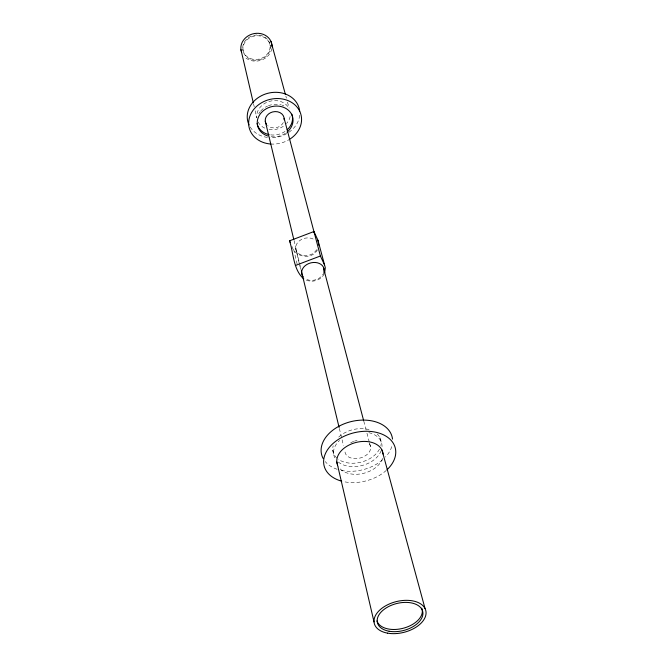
<?xml version="1.0" encoding="UTF-8"?>
<svg xmlns="http://www.w3.org/2000/svg" width="667" height="667" viewBox="0 0 667 667"><rect width="100%" height="100%" fill="white"/><g stroke="black" fill="none" stroke-linecap="round" stroke-linejoin="round"><path stroke-width="0.5" stroke-dasharray="3.33 2.5" d="M317.442 249.842C311.497 260.689 293.864 257.145 291.612 245.164M324.329 273.803C320.952 280.482 311.856 283.091 305.319 279.681M379.982 437.752L380.899 441.112M285.868 96.181L286.401 98.166M287.485 102.143L289.103 108.104M269.26 42.238L269.46 42.996M270.068 45.298L270.277 46.065A13.807 12.148 -14.1 0 1 250.975 59.463A13.807 12.148 -14.1 0 1 248.633 38.503A13.807 12.148 -14.1 0 1 270.277 46.065M363.782 421.144L366.692 432.208M366.958 433.216L369.335 442.271M369.601 443.272L370.66 447.299M294.03 240.479L301.1 269.793M339.353 428.464L343.497 445.639M295.698 248.583L299.5 264.39M299.741 265.383L300.925 270.318M293.672 249.491L297.449 265.316M242.813 49.35L242.996 50.117M253.535 103.794L254.235 106.803M255.169 110.814L256.795 117.834A16.992 14.382 -14.1 0 1 269.21 101.442A16.992 14.382 -14.1 0 1 288.961 108.246M332.775 450.267L333.567 453.66M316.658 249.641A11.172 8.729 -14.1 0 1 301.075 254.911A11.172 8.729 -14.1 0 1 297.715 242.488A11.172 8.729 -14.1 0 1 313.882 239.386M324.012 271.986A11.447 8.796 -14.1 0 1 305.603 278.939M299.691 115.241A26.513 22.436 -14.1 0 1 269.326 137.627M267.425 137.435A26.513 22.436 -14.1 0 1 249.942 126.63M386.318 470.393A36.677 24.796 -14.1 0 1 343.755 481.666M290.37 138.811A26.697 22.511 -14.1 0 1 270.869 144.03M391.754 446.64A36.343 24.779 -14.1 0 1 385.493 457.028M382.591 459.813A36.343 24.779 -14.1 0 1 338.086 469.593M337.11 469.276A36.343 24.779 -14.1 0 1 325.229 461.589M271.811 48.649A15.7 13.815 -14.1 0 1 260.564 60.405A15.7 13.815 -14.1 0 1 244.514 56.837M290.153 116.517A16.992 14.382 -14.1 0 1 286.51 123.545M283.308 126.321A16.992 14.382 -14.1 0 1 268.292 129.306M264.724 128.122A16.992 14.382 -14.1 0 1 257.829 121.444M248.341 37.811A13.799 12.148 -14.1 0 1 270.027 44.922A13.799 12.148 -14.1 0 1 251.459 58.904A13.799 12.148 -14.1 0 1 247.632 38.344M382.524 458.329A23.52 15.891 -14.1 0 1 361.822 473.712A23.52 15.891 -14.1 0 1 338.444 466.725M285.501 133.292A18.067 15.233 -14.1 0 1 270.435 136.627M377.289 434.059A24.596 16.767 -14.1 0 1 380.79 445.573M379.456 449.166A24.596 16.767 -14.1 0 1 338.344 459.28M336.835 458.062A24.596 16.767 -14.1 0 1 333.175 445.764M338.736 437.06A24.596 16.767 -14.1 0 1 370.694 430.115M283.325 122.553A9.563 8.071 -14.1 0 1 267.525 125.563M369.176 443.713A13.082 8.896 -14.1 0 1 360.205 458.012A13.082 8.896 -14.1 0 1 345.014 450.117M350.717 442.83A13.082 8.896 -14.1 0 1 353.76 441.396M354.569 441.12A13.082 8.896 -14.1 0 1 357.087 440.512M285.026 131.466A18.026 15.216 -14.1 0 1 269.993 134.792M258.771 113.774A18.026 15.216 -14.1 0 1 260.255 111.606M260.822 110.922A18.026 15.216 -14.1 0 1 267.525 106.086M268.392 105.728A18.026 15.216 -14.1 0 1 281.307 104.936M282.174 105.194A18.026 15.216 -14.1 0 1 283.834 105.836M368.843 432.683A24.662 16.767 -14.1 0 1 381.883 448.032M381.165 450.742A24.662 16.767 -14.1 0 1 362.298 465.458A24.662 16.767 -14.1 0 1 338.352 462.081M334.817 457.854A24.662 16.767 -14.1 0 1 339.545 440.453"/><path stroke-width="1" d="M318.793 245.223L317.951 240.253L313.957 231.524L289.545 240.829C293.663 253.36 293.096 269.626 303.802 278.948M324.646 272.811L325.313 267.759L317.951 240.253M295.381 265.491L320.402 256.003L313.957 231.524M289.545 240.829L290.37 242.563M320.402 256.003L324.445 264.799M271.019 41.537L285.326 94.189M381.991 450.05L425.021 608.471M284.15 118.351L314.307 233.025M323.57 268.234L363.515 420.135M265.274 121.227L293.788 239.47M301.342 270.802L339.111 427.455M240.937 49.625L253.302 102.785M336.835 462.014L374.02 621.902M303.101 276.822A11.447 8.796 -14.1 0 1 311.039 262.823A11.447 8.796 -14.1 0 1 324.012 271.986M323.103 458.429A36.343 24.779 -14.1 0 1 349.525 422.011A36.343 24.779 -14.1 0 1 392.513 439.094M341.712 481.174A36.677 24.796 -14.1 0 1 329.59 447.032A36.677 24.796 -14.1 0 1 381.416 433.909A36.677 24.796 -14.1 0 1 387.085 469.685M249.024 124.896A26.513 22.436 -14.1 0 1 267.567 93.363A26.513 22.436 -14.1 0 1 299.7 111.297M270.869 144.03A26.697 22.511 -14.1 0 1 251 113.623A26.697 22.511 -14.1 0 1 291.971 102.643A26.697 22.511 -14.1 0 1 290.37 138.811M337.585 465.049A23.52 15.891 -14.1 0 1 356.378 442.363A23.52 15.891 -14.1 0 1 383.041 454.069M241.579 52.259A15.7 13.815 -14.1 0 1 254.277 33.558A15.7 13.815 -14.1 0 1 272.011 46.832M267.809 136.001A18.067 15.233 -14.1 0 1 260.013 114.299A18.067 15.233 -14.1 0 1 286.785 108.988A18.067 15.233 -14.1 0 1 286.96 132.199M266.567 124.487A9.563 8.071 -14.1 0 1 272.57 111.964A9.563 8.071 -14.1 0 1 284.159 119.768M291.838 114.157A18.026 15.216 -14.1 0 1 287.169 129.782M269.101 134.626A18.026 15.216 -14.1 0 1 257.07 123.487M421.786 608.187A23.303 13.924 -14.1 0 1 404.035 628.039A23.303 13.924 -14.1 0 1 377.005 620.927M387.544 633.141A26.555 15.841 -14.1 0 0 426.063 612.473A26.555 15.841 -14.1 0 0 386.485 605.344A26.555 15.841 -14.1 0 0 387.544 633.141M389.094 631.232A23.345 13.924 -14.1 0 0 422.92 613.04A23.345 13.924 -14.1 0 0 388.102 606.812A23.345 13.924 -14.1 0 0 389.094 631.232"/></g></svg>
